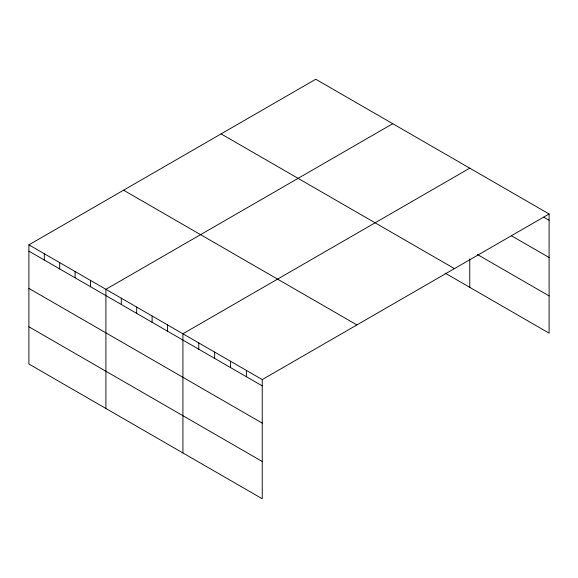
<?xml version="1.0" encoding="UTF-8"?>
<svg xmlns="http://www.w3.org/2000/svg" width="578" height="578" viewBox="0 0 578 578"><rect width="100%" height="100%" fill="white"/><g stroke="black" fill="none" stroke-linecap="round" stroke-linejoin="round"><path stroke-width="0.87" d="M445.118 273.112L549.1 333.145L549.1 213.968L315.747 79.244L28.9 244.855L28.9 364.032L262.253 498.756L262.253 379.58L28.9 244.855M392.751 123.706L105.904 289.311L105.904 408.487M469.762 168.162L182.915 333.773L182.915 452.95M262.253 379.58L549.1 213.968M543.811 217.22L549.1 220.269M511.32 235.708L549.1 257.521M477.312 254.457L549.1 295.9M221.085 133.894L454.438 268.618M123.562 190.198L356.915 324.93M28.9 251.148L262.253 385.88M28.9 288.4L262.253 423.125M28.9 326.78L262.253 461.504M469.762 258.958L469.762 287.338M246.387 370.419L246.387 376.719M230.521 361.257L230.521 367.557M214.648 352.096L214.648 358.396M198.781 342.935L198.781 349.235M167.512 324.879L167.512 331.18M152.115 315.985L152.115 322.286M136.711 307.099L136.711 313.399M121.308 298.205L121.308 304.505M90.508 280.417L90.508 286.717M75.104 271.53L75.104 277.83M59.7 262.636L59.7 268.936M44.304 253.742L44.304 260.042"/></g></svg>
